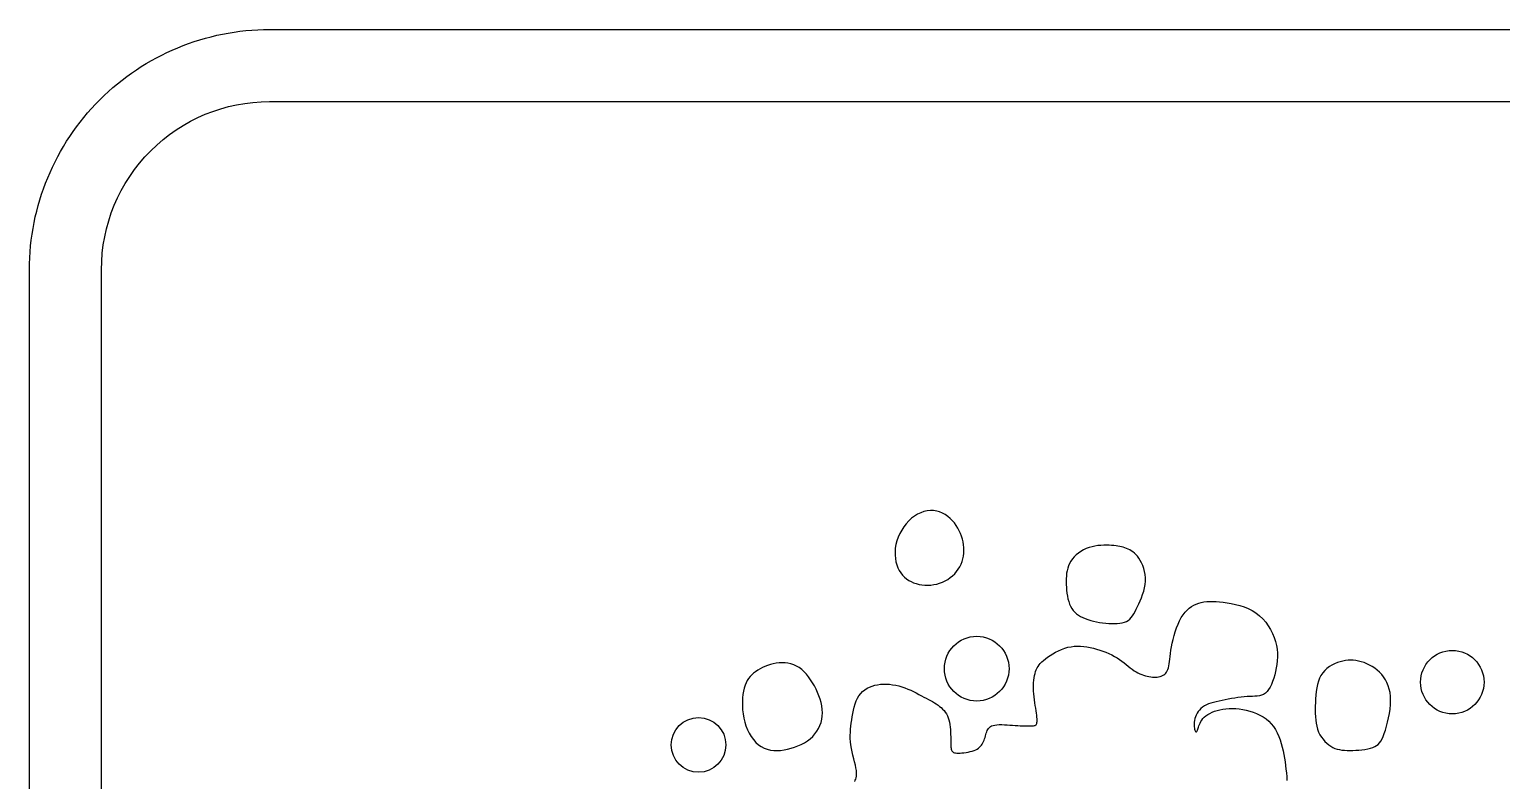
# Model space of a CAD drawing. Extents: x 140 to 359, y 73 to 259.
# Drawn here: x 139.8 to 201.1, y 227.3 to 258.6 of the extents above; entities that cross this region are included whole.
import ezdxf

# ---------------------------------------------------------------- set-up
doc = ezdxf.new("R2010")
doc.units = 0
doc.layers.add('BROWN', color=36, linetype='CONTINUOUS')
doc.layers.add('L35', color=3, linetype='CONTINUOUS')

msp = doc.modelspace()

# ---------------------------------------------------------------- linework, layer by layer
at = {"layer": 'BROWN'}
msp.add_lwpolyline([(142.834, 148.584), (142.834, 248.584, -0.414214), (149.834, 255.584), (249.834, 255.584, -0.414214), (256.834, 248.584), (256.834, 148.584, -0.414214), (249.834, 141.584), (149.834, 141.584, -0.414214)], format="xyb", close=True, dxfattribs=at)
for points in [[(176.055, 236.063), (176.118, 235.962), (176.19, 235.871), (176.269, 235.789), (176.355, 235.716), (176.448, 235.653), (176.547, 235.599), (176.652, 235.553), (176.762, 235.515), (176.877, 235.486), (176.996, 235.466), (177.118, 235.454), (177.242, 235.451), (177.366, 235.458), (177.49, 235.473), (177.614, 235.498), (177.734, 235.533), (177.852, 235.578), (177.965, 235.632), (178.074, 235.694), (178.176, 235.765), (178.272, 235.843), (178.361, 235.928), (178.441, 236.019), (178.512, 236.116), (178.574, 236.218), (178.625, 236.324), (178.667, 236.434), (178.7, 236.547), (178.724, 236.662), (178.739, 236.78), (178.745, 236.898), (178.742, 237.017), (178.731, 237.137), (178.712, 237.256), (178.685, 237.373), (178.649, 237.49), (178.605, 237.605), (178.553, 237.718), (178.493, 237.829), (178.424, 237.936), (178.347, 238.04), (178.262, 238.14), (178.17, 238.232), (178.07, 238.316), (177.964, 238.391), (177.852, 238.453), (177.734, 238.503), (177.611, 238.537), (177.482, 238.555), (177.351, 238.557), (177.217, 238.543), (177.082, 238.513), (176.949, 238.467), (176.817, 238.406), (176.69, 238.329), (176.567, 238.237), (176.452, 238.13), (176.343, 238.011), (176.244, 237.881), (176.154, 237.742), (176.075, 237.597), (176.008, 237.447), (175.954, 237.294), (175.913, 237.141), (175.887, 236.99), (175.876, 236.841), (175.877, 236.696), (175.891, 236.556), (175.917, 236.421), (175.953, 236.294), (175.999, 236.174)], [(185.514, 233.943), (185.589, 233.987), (185.656, 234.042), (185.716, 234.106), (185.771, 234.179), (185.822, 234.261), (185.872, 234.353), (185.922, 234.453), (185.974, 234.561), (186.028, 234.678), (186.084, 234.801), (186.138, 234.931), (186.188, 235.065), (186.233, 235.202), (186.27, 235.341), (186.296, 235.482), (186.31, 235.621), (186.309, 235.76), (186.296, 235.895), (186.27, 236.026), (186.235, 236.152), (186.191, 236.271), (186.141, 236.382), (186.086, 236.484), (186.027, 236.576), (185.967, 236.656), (185.905, 236.726), (185.842, 236.787), (185.777, 236.839), (185.712, 236.883), (185.647, 236.921), (185.581, 236.954), (185.514, 236.982), (185.448, 237.007), (185.38, 237.029), (185.311, 237.048), (185.238, 237.064), (185.161, 237.078), (185.079, 237.089), (184.991, 237.098), (184.895, 237.106), (184.792, 237.111), (184.682, 237.114), (184.566, 237.114), (184.447, 237.108), (184.325, 237.097), (184.202, 237.079), (184.079, 237.052), (183.958, 237.017), (183.841, 236.973), (183.728, 236.919), (183.62, 236.857), (183.518, 236.788), (183.425, 236.712), (183.339, 236.63), (183.263, 236.543), (183.198, 236.452), (183.144, 236.358), (183.1, 236.26), (183.067, 236.159), (183.041, 236.054), (183.023, 235.947), (183.012, 235.836), (183.005, 235.721), (183.004, 235.604), (183.005, 235.483), (183.011, 235.361), (183.02, 235.238), (183.034, 235.116), (183.054, 234.996), (183.078, 234.881), (183.108, 234.771), (183.145, 234.667), (183.188, 234.572), (183.238, 234.484), (183.295, 234.404), (183.359, 234.331), (183.431, 234.265), (183.51, 234.205), (183.598, 234.151), (183.693, 234.102), (183.796, 234.058), (183.907, 234.019), (184.023, 233.984), (184.144, 233.954), (184.268, 233.928), (184.394, 233.905), (184.521, 233.887), (184.648, 233.872), (184.773, 233.861), (184.895, 233.853), (185.014, 233.851), (185.128, 233.854), (185.236, 233.864), (185.337, 233.882), (185.43, 233.908)], [(193.471, 229.454), (193.516, 229.338), (193.569, 229.229), (193.63, 229.128), (193.699, 229.035), (193.773, 228.949), (193.851, 228.873), (193.934, 228.805), (194.019, 228.747), (194.106, 228.699), (194.196, 228.66), (194.288, 228.629), (194.384, 228.606), (194.484, 228.589), (194.589, 228.578), (194.699, 228.572), (194.815, 228.571), (194.937, 228.572), (195.063, 228.578), (195.192, 228.586), (195.319, 228.599), (195.443, 228.616), (195.561, 228.638), (195.671, 228.664), (195.77, 228.694), (195.856, 228.73), (195.931, 228.773), (195.997, 228.824), (196.055, 228.887), (196.107, 228.961), (196.155, 229.05), (196.201, 229.155), (196.247, 229.277), (196.294, 229.419), (196.341, 229.577), (196.385, 229.748), (196.426, 229.927), (196.461, 230.111), (196.488, 230.296), (196.506, 230.479), (196.512, 230.656), (196.506, 230.823), (196.487, 230.981), (196.455, 231.129), (196.413, 231.268), (196.359, 231.397), (196.296, 231.518), (196.223, 231.63), (196.141, 231.734), (196.051, 231.829), (195.954, 231.916), (195.851, 231.995), (195.743, 232.065), (195.632, 232.127), (195.519, 232.181), (195.406, 232.227), (195.292, 232.264), (195.18, 232.293), (195.07, 232.314), (194.96, 232.326), (194.85, 232.33), (194.741, 232.326), (194.631, 232.314), (194.52, 232.293), (194.408, 232.264), (194.295, 232.227), (194.182, 232.181), (194.071, 232.125), (193.964, 232.061), (193.863, 231.986), (193.769, 231.901), (193.685, 231.805), (193.612, 231.698), (193.553, 231.58), (193.504, 231.452), (193.467, 231.316), (193.438, 231.173), (193.416, 231.025), (193.401, 230.873), (193.39, 230.72), (193.383, 230.567), (193.377, 230.416), (193.374, 230.267), (193.375, 230.121), (193.38, 229.978), (193.392, 229.839), (193.41, 229.705), (193.436, 229.577)], [(169.619, 229.755), (169.671, 229.592), (169.734, 229.435), (169.807, 229.287), (169.89, 229.149), (169.983, 229.023), (170.084, 228.91), (170.192, 228.811), (170.308, 228.73), (170.431, 228.666), (170.559, 228.619), (170.692, 228.587), (170.83, 228.571), (170.971, 228.567), (171.114, 228.576), (171.259, 228.595), (171.404, 228.624), (171.55, 228.661), (171.694, 228.706), (171.835, 228.76), (171.972, 228.822), (172.104, 228.893), (172.227, 228.972), (172.343, 229.059), (172.448, 229.154), (172.541, 229.257), (172.623, 229.368), (172.693, 229.486), (172.75, 229.609), (172.796, 229.737), (172.828, 229.869), (172.848, 230.005), (172.854, 230.143), (172.848, 230.283), (172.829, 230.424), (172.799, 230.566), (172.759, 230.707), (172.71, 230.847), (172.653, 230.986), (172.589, 231.123), (172.518, 231.257), (172.443, 231.387), (172.363, 231.513), (172.277, 231.633), (172.187, 231.745), (172.091, 231.848), (171.991, 231.94), (171.886, 232.02), (171.776, 232.087), (171.661, 232.14), (171.542, 232.178), (171.42, 232.204), (171.296, 232.218), (171.172, 232.221), (171.047, 232.214), (170.924, 232.199), (170.803, 232.176), (170.686, 232.146), (170.572, 232.11), (170.462, 232.068), (170.357, 232.021), (170.257, 231.969), (170.162, 231.912), (170.073, 231.851), (169.99, 231.787), (169.914, 231.719), (169.844, 231.646), (169.781, 231.568), (169.725, 231.482), (169.675, 231.388), (169.632, 231.285), (169.595, 231.171), (169.566, 231.045), (169.542, 230.906), (169.527, 230.756), (169.519, 230.598), (169.519, 230.433), (169.529, 230.264), (169.548, 230.093), (169.578, 229.922)]]:
    msp.add_lwpolyline(points, close=True, dxfattribs=at)
msp.add_lwpolyline([(174.201, 227.279), (174.222, 227.33), (174.241, 227.382), (174.258, 227.437), (174.27, 227.499), (174.277, 227.568), (174.277, 227.648), (174.269, 227.74), (174.251, 227.847), (174.225, 227.965), (174.195, 228.094), (174.161, 228.23), (174.126, 228.372), (174.092, 228.515), (174.063, 228.659), (174.039, 228.8), (174.023, 228.937), (174.015, 229.07), (174.013, 229.2), (174.017, 229.328), (174.026, 229.456), (174.039, 229.583), (174.055, 229.712), (174.074, 229.843), (174.095, 229.977), (174.119, 230.112), (174.146, 230.247), (174.178, 230.38), (174.216, 230.508), (174.261, 230.631), (174.313, 230.745), (174.375, 230.85), (174.446, 230.944), (174.526, 231.026), (174.615, 231.098), (174.711, 231.159), (174.813, 231.211), (174.922, 231.253), (175.035, 231.286), (175.153, 231.31), (175.274, 231.325), (175.397, 231.333), (175.523, 231.333), (175.65, 231.325), (175.778, 231.31), (175.906, 231.287), (176.034, 231.258), (176.161, 231.221), (176.286, 231.178), (176.409, 231.13), (176.529, 231.078), (176.647, 231.023), (176.761, 230.966), (176.872, 230.908), (176.978, 230.852), (177.08, 230.797), (177.177, 230.746), (177.269, 230.697), (177.357, 230.649), (177.44, 230.603), (177.52, 230.556), (177.595, 230.509), (177.666, 230.46), (177.734, 230.408), (177.799, 230.354), (177.86, 230.295), (177.917, 230.233), (177.969, 230.165), (178.016, 230.093), (178.058, 230.016), (178.094, 229.932), (178.123, 229.843), (178.147, 229.747), (178.164, 229.647), (178.177, 229.543), (178.185, 229.439), (178.19, 229.335), (178.193, 229.234), (178.194, 229.138), (178.194, 229.048), (178.194, 228.966), (178.195, 228.891), (178.196, 228.825), (178.199, 228.765), (178.203, 228.712), (178.209, 228.665), (178.218, 228.624), (178.229, 228.588), (178.245, 228.558), (178.264, 228.532), (178.288, 228.51), (178.318, 228.493), (178.355, 228.48), (178.399, 228.472), (178.451, 228.466), (178.512, 228.465), (178.583, 228.466), (178.662, 228.471), (178.746, 228.48), (178.833, 228.491), (178.921, 228.506), (179.007, 228.524), (179.09, 228.546), (179.167, 228.571), (179.236, 228.599), (179.297, 228.63), (179.351, 228.665), (179.399, 228.703), (179.441, 228.745), (179.477, 228.789), (179.51, 228.837), (179.538, 228.889), (179.563, 228.943), (179.585, 229), (179.605, 229.059), (179.624, 229.118), (179.642, 229.178), (179.66, 229.237), (179.678, 229.294), (179.697, 229.348), (179.718, 229.399), (179.742, 229.447), (179.771, 229.49), (179.805, 229.529), (179.847, 229.563), (179.898, 229.592), (179.96, 229.614), (180.033, 229.631), (180.119, 229.641), (180.215, 229.646), (180.32, 229.646), (180.431, 229.642), (180.545, 229.636), (180.66, 229.628), (180.773, 229.621), (180.882, 229.613), (180.984, 229.607), (181.081, 229.603), (181.17, 229.6), (181.253, 229.598), (181.329, 229.597), (181.399, 229.596), (181.462, 229.596), (181.518, 229.596), (181.568, 229.596), (181.612, 229.597), (181.649, 229.599), (181.682, 229.604), (181.709, 229.613), (181.732, 229.625), (181.751, 229.643), (181.766, 229.666), (181.777, 229.696), (181.786, 229.733), (181.791, 229.777), (181.792, 229.83), (181.791, 229.89), (181.786, 229.959), (181.777, 230.038), (181.766, 230.126), (181.751, 230.223), (181.734, 230.329), (181.716, 230.441), (181.697, 230.559), (181.68, 230.679), (181.664, 230.802), (181.651, 230.924), (181.642, 231.045), (181.638, 231.162), (181.638, 231.276), (181.644, 231.386), (181.653, 231.491), (181.667, 231.591), (181.684, 231.686), (181.706, 231.775), (181.73, 231.857), (181.759, 231.934), (181.791, 232.005), (181.83, 232.072), (181.874, 232.136), (181.926, 232.198), (181.987, 232.26), (182.057, 232.323), (182.137, 232.388), (182.229, 232.455), (182.331, 232.524), (182.441, 232.593), (182.559, 232.659), (182.683, 232.722), (182.811, 232.778), (182.942, 232.826), (183.074, 232.865), (183.207, 232.892), (183.339, 232.909), (183.472, 232.916), (183.605, 232.913), (183.737, 232.903), (183.87, 232.885), (184.003, 232.86), (184.135, 232.829), (184.268, 232.794), (184.399, 232.753), (184.529, 232.709), (184.657, 232.659), (184.781, 232.606), (184.901, 232.549), (185.016, 232.488), (185.125, 232.423), (185.228, 232.355), (185.325, 232.285), (185.417, 232.215), (185.505, 232.145), (185.59, 232.076), (185.672, 232.01), (185.753, 231.949), (185.833, 231.893), (185.912, 231.843), (185.991, 231.8), (186.07, 231.762), (186.149, 231.729), (186.226, 231.702), (186.303, 231.679), (186.378, 231.66), (186.451, 231.645), (186.523, 231.634), (186.594, 231.626), (186.662, 231.622), (186.728, 231.621), (186.791, 231.625), (186.852, 231.633), (186.91, 231.646), (186.964, 231.663), (187.016, 231.686), (187.063, 231.713), (187.107, 231.747), (187.148, 231.787), (187.184, 231.833), (187.215, 231.887), (187.242, 231.948), (187.265, 232.017), (187.282, 232.094), (187.297, 232.179), (187.309, 232.273), (187.32, 232.377), (187.332, 232.489), (187.347, 232.61), (187.365, 232.742), (187.389, 232.882), (187.418, 233.033), (187.455, 233.19), (187.497, 233.351), (187.545, 233.512), (187.6, 233.671), (187.66, 233.824), (187.725, 233.969), (187.795, 234.102), (187.871, 234.22), (187.951, 234.325), (188.035, 234.416), (188.125, 234.495), (188.218, 234.562), (188.315, 234.619), (188.416, 234.665), (188.52, 234.703), (188.628, 234.732), (188.74, 234.753), (188.857, 234.767), (188.98, 234.773), (189.109, 234.773), (189.246, 234.767), (189.391, 234.755), (189.546, 234.738), (189.709, 234.715), (189.88, 234.686), (190.056, 234.649), (190.233, 234.603), (190.41, 234.546), (190.583, 234.477), (190.749, 234.394), (190.907, 234.296), (191.054, 234.182), (191.188, 234.054), (191.311, 233.914), (191.42, 233.764), (191.516, 233.606), (191.598, 233.444), (191.667, 233.278), (191.721, 233.112), (191.76, 232.947), (191.785, 232.784), (191.798, 232.624), (191.8, 232.465), (191.792, 232.309), (191.775, 232.155), (191.751, 232.005), (191.721, 231.857), (191.685, 231.714), (191.644, 231.575), (191.599, 231.443), (191.548, 231.321), (191.493, 231.209), (191.432, 231.109), (191.367, 231.025), (191.296, 230.956), (191.221, 230.905), (191.14, 230.87), (191.054, 230.846), (190.962, 230.833), (190.865, 230.825), (190.762, 230.822), (190.652, 230.82), (190.536, 230.815), (190.413, 230.806), (190.286, 230.793), (190.155, 230.775), (190.021, 230.755), (189.886, 230.733), (189.753, 230.708), (189.621, 230.682), (189.493, 230.656), (189.369, 230.629), (189.251, 230.602), (189.139, 230.573), (189.033, 230.541), (188.934, 230.506), (188.841, 230.467), (188.756, 230.423), (188.679, 230.373), (188.61, 230.317), (188.55, 230.255), (188.497, 230.189), (188.452, 230.119), (188.414, 230.047), (188.383, 229.973), (188.36, 229.899), (188.343, 229.825), (188.333, 229.753), (188.329, 229.684), (188.33, 229.619), (188.335, 229.558), (188.343, 229.503), (188.353, 229.455), (188.366, 229.415), (188.379, 229.384), (188.392, 229.362), (188.405, 229.35), (188.419, 229.347), (188.432, 229.353), (188.445, 229.367), (188.458, 229.388), (188.472, 229.418), (188.485, 229.454), (188.498, 229.497), (188.513, 229.546), (188.53, 229.599), (188.551, 229.655), (188.577, 229.714), (188.609, 229.775), (188.649, 229.836), (188.697, 229.896), (188.755, 229.955), (188.822, 230.011), (188.899, 230.065), (188.984, 230.115), (189.078, 230.161), (189.179, 230.202), (189.288, 230.237), (189.404, 230.267), (189.527, 230.29), (189.655, 230.307), (189.788, 230.316), (189.926, 230.318), (190.067, 230.312), (190.21, 230.299), (190.355, 230.278), (190.501, 230.249), (190.646, 230.212), (190.79, 230.166), (190.932, 230.111), (191.069, 230.046), (191.2, 229.972), (191.324, 229.887), (191.439, 229.791), (191.544, 229.684), (191.638, 229.566), (191.721, 229.438), (191.794, 229.301), (191.858, 229.158), (191.913, 229.01), (191.961, 228.859), (192.003, 228.706), (192.039, 228.553), (192.07, 228.401), (192.096, 228.25), (192.119, 228.099), (192.138, 227.948), (192.155, 227.794), (192.171, 227.638), (192.185, 227.479), (192.198, 227.316)], dxfattribs=at)
for centre, radius in [((179.279, 231.976), 1.347), ((199.081, 231.416), 1.321), ((167.696, 228.802), 1.136)]:
    msp.add_circle(centre, radius, dxfattribs=at)
at = {"layer": 'L35'}
msp.add_lwpolyline([(139.834, 148.584), (139.834, 248.584, -0.414214), (149.834, 258.584), (249.834, 258.584, -0.414214), (259.834, 248.584), (259.834, 148.584, -0.414214), (249.834, 138.584), (149.834, 138.584, -0.414214)], format="xyb", close=True, dxfattribs=at)

doc.saveas('drawing.dxf')
